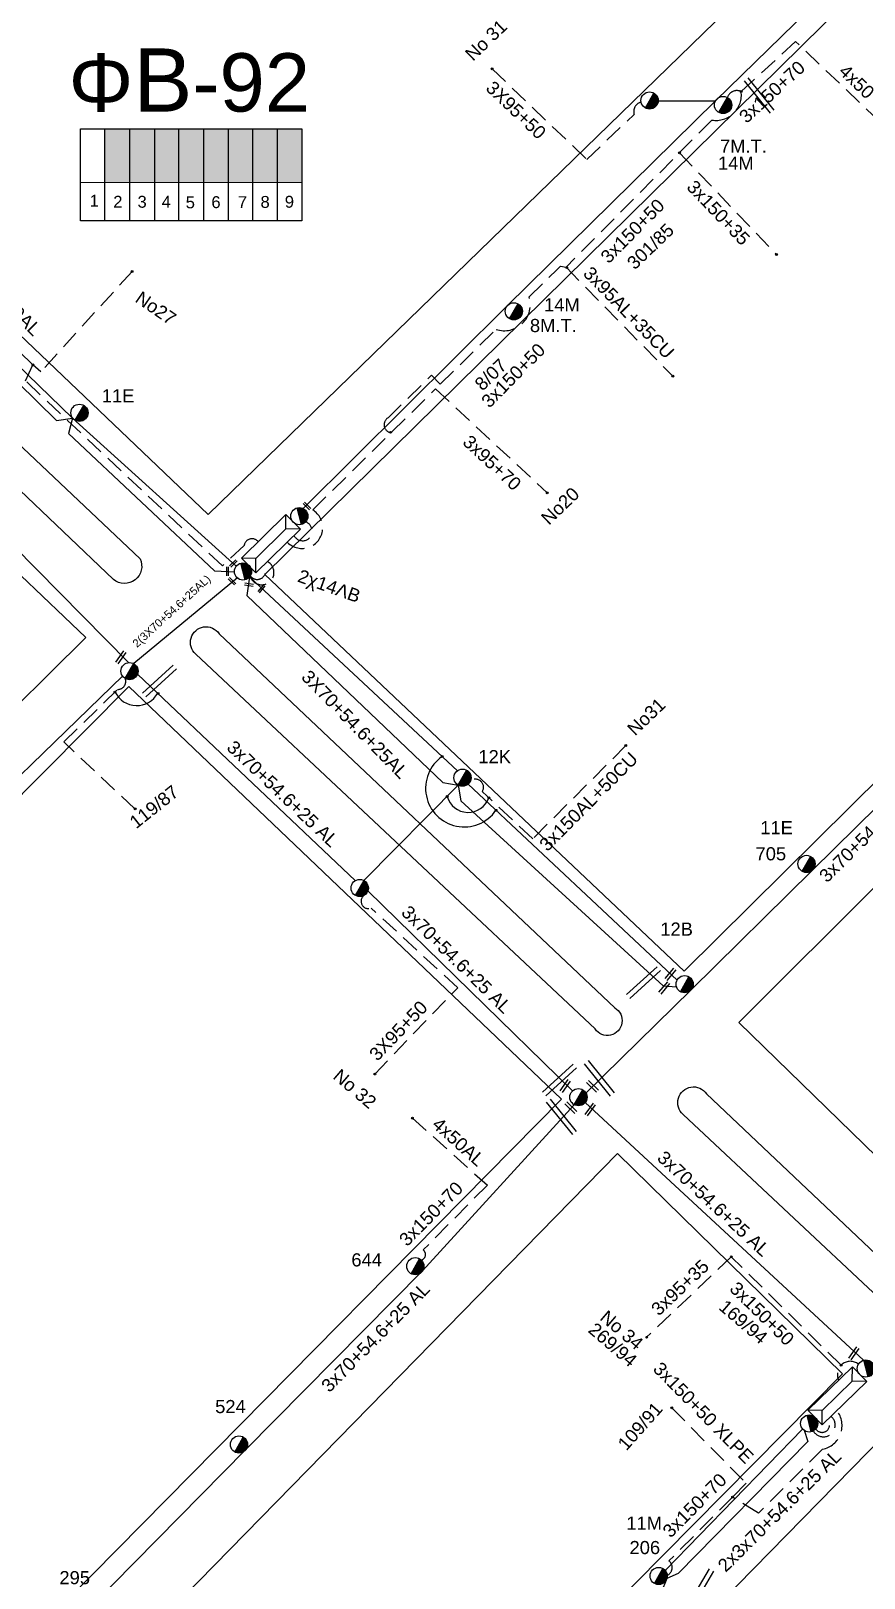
# Model space of a CAD drawing. Header units: millimetres. Extents: x 855 to 3091, y 750 to 2767.
# Drawn here: x 1524.6 to 1638.8, y 1262.2 to 1474.4 of the extents above; entities that cross this region are included whole.
import ezdxf
from ezdxf.enums import TextEntityAlignment as Align

# ---------------------------------------------------------------- set-up
doc = ezdxf.new("R2010")
doc.units = ezdxf.units.MM
doc.linetypes.add('DASHED', pattern=[19.05, 12.7, -6.35])
for name, color, linetype, lineweight in [('3x150+35', 7, 'DASHED', 30), ('3x150+50', 7, 'Continuous', 30), ('3x150+50 XLPE', 7, 'SYN_LINE', 30), ('3x150+70', 7, 'Continuous', 30), ('3x150+70AL', 7, 'DASHED', 30), ('3x150AL+50CU', 7, 'Continuous', 30), ('3x70+54.6+25 AL', 7, 'SYN_LINE', 30), ('3x95+35', 7, 'Continuous', 30), ('3X95+50', 7, 'Continuous', 30), ('3x95+70', 7, 'Continuous', 30), ('3x95AL+35CU', 7, 'Continuous', 30), ('4x50', 7, 'Continuous', 30), ('4x50AL', 7, 'Continuous', 30), ('Υπόβαθρο ΔΕΗ', 7, 'Continuous', 30)]:
    doc.layers.add(name, color=color, linetype=linetype, lineweight=lineweight)
for name, color, linetype in [('Pillar OTE', 7, 'Continuous'), ('TEXT ΚΑΛΩΔΙΩΝ', 7, 'Continuous'), ('Άγνωστα', 7, 'Continuous'), ('ΑΓΝΩΣΤΟ ΕΝΑΕΡΙΟ ΚΑΛΩΔΙΟ', 7, 'Continuous'), ('ΑΓΝΩΣΤΟ ΥΠΟΓΕΙΟ ΚΑΛΩΔΙΟ', 7, 'DASHED'), ('Καλώδια ΧΤ   3x150+50AL', 7, 'DASHED'), ('Καλώδια ΧΤ   3x150+70AL', 7, 'DASHED'), ('Καλώδια ΧΤ   3x150AL+50CU', 7, 'DASHED'), ('Μηχανική τομή', 7, 'Continuous'), ('Στύλος ΦΜ', 7, 'Continuous'), ('Στύλος ΦΜ @ 1', 7, 'Continuous'), ('Συνδέσεις', 7, 'Continuous'), ('Συνεστραμμένα ΧΤ   3x70+54.6+25 AL', 7, 'SYN_LINE'), ('Τομή', 7, 'Continuous'), ('Υποσταθμός εναέριος 2 στύλων', 7, 'Continuous'), ('Υποσταθμός πόλεως', 7, 'Continuous')]:
    doc.layers.add(name, color=color, linetype=linetype)
doc.styles.add('arial', font='arial.ttf')
doc.styles.get("Standard").update_dxf_attribs({"font": 'arial.ttf'})
doc.linetypes.add('SYN_LINE', pattern='A,0.5,-0.0001,["/\\/\\/\\/",Standard,S=0.1,R=0,X=0,Y=-0.05],-0.25', length=0.7501)

# ---------------------------------------------------------------- blocks, each defined once
blk = doc.blocks.new('ΥΠΑΡΧΩΝ ΤΣΙΜΕΝΤΕΝΙΟΣ ΣΤΥΛΟΣ')
at = {"layer": 'Στύλος ΦΜ'}
blk.add_hatch(color=7, dxfattribs=at).paths.add_polyline_path([(-1.29, -2.28, 0.574793), (2.62, 0, 0.268822), (1.3, 2.27)])
at = {"layer": 'Στύλος ΦΜ', "color": 7}
blk.add_line((-1.29, -2.28), (1.3, 2.27), dxfattribs=at)
blk.add_circle((0, 0), 2.62, dxfattribs=at)
at = {"layer": 'Στύλος ΦΜ', "flags": 4}
for tag, p in [('ΑΡΙΘΜΟΣ', (-4.68, 8.05)), ('ΤΥΠΟΣ', (-4.91, 3.03))]:
    blk.add_attdef(tag, p, '', height=4, dxfattribs=at)
blk = doc.blocks.new('ΥΠΟΣΤΑΘΜΟΣ ΕΝΑΕΡΙΟΣ ΕΠΙ 2 ΣΤΥΛΩΝ')
at = {"layer": 'Υποσταθμός εναέριος 2 στύλων', "linetype": 'Continuous'}
for points in [[(-11.97, -2.11, 0.574793), (-8.45, -0.07, 0.268822), (-9.64, 1.98)], [(9.68, -2.15, 0.574793), (13.19, -0.1, 0.268822), (12.01, 1.95)]]:
    blk.add_hatch(color=256, dxfattribs=at).paths.add_polyline_path(points)
for p, q in [((-11.97, -2.11), (-9.64, 1.98)), ((9.68, -2.15), (12.01, 1.95))]:
    blk.add_line(p, q, dxfattribs=at)
for centre in [(-10.81, -0.07), (10.84, -0.1)]:
    blk.add_circle(centre, 2.36, dxfattribs=at)
at = {"layer": 'Υποσταθμός πόλεως', "linetype": 'Continuous', "ltscale": 40}
blk.add_lwpolyline([(-8.57, 2.82), (8.57, 2.82), (8.57, -2.82), (-8.57, -2.82)], close=True, dxfattribs=at)
for points in [[(-5.75, 0), (-8.57, 2.82)], [(-8.57, -2.82), (-5.75, 0)], [(-5.75, 0), (5.75, 0)], [(5.75, 0), (8.57, 2.82)], [(8.57, -2.82), (5.75, 0)]]:
    blk.add_lwpolyline(points, dxfattribs=at)
at = {"layer": 'Υποσταθμός εναέριος 2 στύλων', "ltscale": 40, "flags": 1}
for tag, p in [('ΜΕΤΑΣΧΗΜΑΤΙΣΜΟΣ', (14.09, 2.51)), ('ΙΣΧΥΣ', (14.07, -0.28)), ('ΑΡΙΘΜΟΣ', (14.19, -3))]:
    blk.add_attdef(tag, p, '', height=1.8, dxfattribs=at)
blk = doc.blocks.new('ΜΗΧΑΝΙΚΗ ΤΟΜΗ')
at = {"layer": 'Μηχανική τομή', "ltscale": 40}
for p, q in [((-1.89, 0.78), (5.69, 0.78)), ((-1.89, -0.77), (5.69, -0.77))]:
    blk.add_line(p, q, dxfattribs=at)
blk = doc.blocks.new('ΤΟΜΗ')
at = {"layer": 'Τομή', "ltscale": 40}
for p, q in [((-5.68, 0), (17.06, 0)), ((-5.68, -2.77), (17.06, -2.77))]:
    blk.add_line(p, q, dxfattribs=at)
blk = doc.blocks.new('_ΣΥΝΔΕΣΗ')
at = {"layer": 'Συνδέσεις', "linetype": 'SYN_LINE', "ltscale": 40}
blk.add_hatch(color=256, dxfattribs=at).paths.add_polyline_path([(0.5, -0.01, 1), (-0.5, -0.01, 1)])
at = {"layer": 'Συνδέσεις'}
blk.add_circle((0, -0.01), 0.5, dxfattribs=at)

msp = doc.modelspace()

# ---------------------------------------------------------------- hatches: boundary and pattern name
at = {"layer": 'Καλώδια ΧΤ   3x150AL+50CU', "linetype": 'DASHED', "lineweight": -3, "ltscale": 0.2}
h = msp.add_hatch(color=30, dxfattribs=at)
h.dxf.hatch_style = 1
h.paths.add_polyline_path([(1538.15, 1461.02), (1534.71, 1461.02), (1534.7, 1453.66), (1538.14, 1453.66)])
h = msp.add_hatch(color=2, dxfattribs=at)
h.dxf.hatch_style = 1
h.paths.add_polyline_path([(1538.14, 1453.66), (1541.58, 1453.66), (1541.58, 1461.02), (1538.15, 1461.02)])
h = msp.add_hatch(color=27, dxfattribs=at)
h.dxf.hatch_style = 1
h.paths.add_polyline_path([(1544.88, 1461.02), (1541.58, 1461.02), (1541.58, 1453.66), (1544.88, 1453.65)])
h = msp.add_hatch(color=1, dxfattribs=at)
h.dxf.hatch_style = 1
h.paths.add_polyline_path([(1548.27, 1461.02), (1544.88, 1461.02), (1544.88, 1453.65), (1548.27, 1453.65)])
h = msp.add_hatch(color=62, dxfattribs=at)
h.dxf.hatch_style = 1
h.paths.add_polyline_path([(1548.27, 1453.65), (1551.66, 1453.65), (1551.66, 1461.02), (1548.27, 1461.02)])
at = {"layer": 'Υπόβαθρο ΔΕΗ', "linetype": 'DASHED', "lineweight": -3, "ltscale": 0.2}
h = msp.add_hatch(color=173, dxfattribs=at)
h.dxf.hatch_style = 1
h.paths.add_polyline_path([(1555, 1461.02), (1551.66, 1461.02), (1551.66, 1453.65), (1555, 1453.64)])
h = msp.add_hatch(color=151, dxfattribs=at)
h.dxf.hatch_style = 1
h.paths.add_polyline_path([(1558.39, 1461.02), (1555, 1461.02), (1555, 1453.64), (1558.39, 1453.64)])
h = msp.add_hatch(color=6, dxfattribs=at)
h.dxf.hatch_style = 1
h.paths.add_polyline_path([(1561.71, 1461.02), (1558.39, 1461.02), (1558.39, 1453.64), (1561.71, 1453.64)])

# ---------------------------------------------------------------- linework, layer by layer
at = {"layer": '3x150+35', "color": 151, "linetype": 'DASHED', "lineweight": -3, "ltscale": 0.2}
msp.add_lwpolyline([(1613.52, 1457.72), (1626.82, 1443.76)], dxfattribs=at)
at = {"layer": '3x150+50', "color": 151, "linetype": 'DASHED', "lineweight": -3, "ltscale": 0.2}
msp.add_lwpolyline([(1621.98, 1466.12, -0.504713), (1617.96, 1462.2), (1597.96, 1442.01)], format="xyb", dxfattribs=at)
at = {"layer": '3x150+50', "color": 1, "linetype": 'DASHED', "lineweight": -3, "ltscale": 0.2}
msp.add_lwpolyline([(1635.68, 1291.4), (1620.63, 1306.29)], dxfattribs=at)
msp.add_lwpolyline([(1638.07, 1291.56, 0.798033), (1635.36, 1289.37, -17.926995)], format="xyb", dxfattribs=at)
at = {"layer": '3x150+50 XLPE', "color": 85, "linetype": 'DASHED', "lineweight": -3, "ltscale": 0.2}
msp.add_lwpolyline([(1612.46, 1285.57), (1622.65, 1275.23), (1620.8, 1273.33)], dxfattribs=at)
msp.add_lwpolyline([(1635.1, 1285.19, -0.565739), (1633.14, 1279.89), (1624.36, 1271.1), (1620.8, 1273.33)], format="xyb", dxfattribs=at)
at = {"layer": '3x150+50 XLPE', "color": 27, "linetype": 'DASHED', "lineweight": -3, "ltscale": 0.2}
msp.add_lwpolyline([(1631.88, 1282.39, 1.193794), (1634.3, 1284.42, 2.218275)], format="xyb", dxfattribs=at)
at = {"layer": '3x150+50 XLPE', "color": 30, "linetype": 'DASHED', "lineweight": -3, "ltscale": 0.2}
msp.add_lwpolyline([(1632.22, 1282.68, 1.121473), (1633.8, 1283.93, -3.782861)], format="xyb", dxfattribs=at)
at = {"layer": '3x150+70', "color": 151, "linetype": 'DASHED', "lineweight": -3, "ltscale": 0.2}
msp.add_lwpolyline([(1629.45, 1472.96), (1621.98, 1466.12, 0.44737), (1620.09, 1465.28)], format="xyb", dxfattribs=at)
at = {"layer": '3x150+70', "color": 1, "linetype": 'DASHED', "lineweight": -3, "ltscale": 0.2}
msp.add_lwpolyline([(1587.17, 1316.11), (1578.37, 1307.22, -0.651941), (1578.1, 1305.85, 0.672434)], format="xyb", dxfattribs=at)
at = {"layer": '3x150+70', "color": 85, "linetype": 'DASHED', "lineweight": -3, "ltscale": 0.2}
msp.add_lwpolyline([(1620.8, 1273.33), (1612.06, 1264.56, -0.583607), (1611.84, 1262.61, 73.796331)], format="xyb", dxfattribs=at)
at = {"layer": '3x150+70AL', "color": 62, "linetype": 'DASHED', "lineweight": -3, "ltscale": 0.2}
for points in [[(1524.85, 1428.62), (1510.19, 1442.86, -0.734646), (1507.11, 1443.75, 1.318415)], [(1555.75, 1404.37, 0.642369), (1553.81, 1403.85), (1550.83, 1401.04), (1523.85, 1426.42), (1524.85, 1428.62)]]:
    msp.add_lwpolyline(points, format="xyb", dxfattribs=at)
msp.add_lwpolyline([(1538.44, 1441.43), (1525.92, 1427.67), (1524.85, 1428.62)], dxfattribs=at)
at = {"layer": '3x150AL+50CU', "color": 30, "linetype": 'DASHED', "lineweight": -3, "ltscale": 0.2}
msp.add_lwpolyline([(1606.15, 1376.4), (1593.39, 1363.59), (1586.48, 1370.09, 0.817923), (1584.88, 1371.59, 38670.40276)], format="xyb", dxfattribs=at)
at = {"layer": '3x70+54.6+25 AL', "color": 1, "linetype": 'SYN_LINE', "lineweight": -3, "ltscale": 15}
for points in [[(1561.92, 1408.92), (1589.89, 1436.72), (1618.48, 1464.83), (1649.24, 1494.89), (1673.38, 1517.2)], [(1483.29, 1209.6), (1507.19, 1232.59), (1529.73, 1255.17), (1554.02, 1279.78), (1578.29, 1304.36), (1599.08, 1327.14)]]:
    msp.add_lwpolyline(points, dxfattribs=at)
at = {"layer": '3x70+54.6+25 AL', "color": 6, "linetype": 'SYN_LINE', "lineweight": -3, "ltscale": 15}
msp.add_lwpolyline([(1476.28, 1473.81), (1476.05, 1471.4), (1504.2, 1444.72), (1507.11, 1443.75), (1506.89, 1441.8), (1528.07, 1421), (1530.29, 1421.33), (1529.73, 1419.22), (1549.74, 1400.38), (1552.48, 1400.22)], dxfattribs=at)
at = {"layer": '3x70+54.6+25 AL', "color": 27, "linetype": 'SYN_LINE', "lineweight": -3, "ltscale": 15}
for points in [[(1552.73, 1401.02), (1530.29, 1421.33), (1507.11, 1443.75), (1493.38, 1457.3), (1476.28, 1473.81)], [(1630.41, 1282.66), (1611.57, 1263.26)]]:
    msp.add_lwpolyline(points, dxfattribs=at)
at = {"layer": '3x70+54.6+25 AL', "color": 173, "linetype": 'SYN_LINE', "lineweight": -3, "ltscale": 15}
for points in [[(1600.7, 1328.71), (1615.12, 1342.89), (1631.72, 1359.28), (1652.73, 1379.98), (1679.78, 1406.46), (1710.23, 1436.48), (1734.68, 1460.93)], [(1554.56, 1399.54), (1583.09, 1372.96)], [(1584.53, 1371.1), (1613.21, 1344.24)]]:
    msp.add_lwpolyline(points, dxfattribs=at)
at = {"layer": '3x70+54.6+25 AL', "color": 2, "linetype": 'SYN_LINE', "lineweight": -3, "ltscale": 15}
for points in [[(1487.7, 1436.69), (1488.32, 1436.13), (1515.88, 1410.15), (1537.95, 1387.79)], [(1552.89, 1399.39), (1538.67, 1387.64)], [(1537.16, 1385.98), (1510.57, 1360.2), (1481.97, 1332.61), (1452.89, 1303.57), (1419.92, 1267.4)]]:
    msp.add_lwpolyline(points, dxfattribs=at)
at = {"layer": '3x70+54.6+25 AL', "color": 30, "linetype": 'SYN_LINE', "lineweight": -3, "ltscale": 15}
for points in [[(1554.56, 1399.54), (1554.2, 1396.98), (1581.07, 1371.33), (1583.19, 1370.98), (1583.53, 1368.82), (1611.29, 1343.44), (1613.11, 1343.31)], [(1569.07, 1357.87), (1539.19, 1386.19)], [(1570.25, 1357.88), (1583.19, 1370.98)], [(1598.85, 1329.03), (1570.78, 1356.46)], [(1630.6, 1282.48), (1631.12, 1280.94), (1613.35, 1262.85), (1611.8, 1262.16), (1611, 1260.24), (1585.52, 1235.08), (1583.99, 1234.42), (1583.05, 1232.58), (1558.57, 1207.86), (1557.37, 1207.22), (1556.42, 1205.3), (1527.02, 1174.97), (1525.33, 1174.27)]]:
    msp.add_lwpolyline(points, dxfattribs=at)
at = {"layer": '3x70+54.6+25 AL', "color": 151, "linetype": 'SYN_LINE', "lineweight": -3, "ltscale": 15}
msp.add_lwpolyline([(1638.78, 1292.09), (1600.59, 1327.44)], dxfattribs=at)
at = {"layer": '3x95+35', "color": 1, "linetype": 'DASHED', "lineweight": -3, "ltscale": 0.2}
msp.add_lwpolyline([(1620.63, 1306.29), (1609.02, 1295.24)], dxfattribs=at)
at = {"layer": '3X95+50', "color": 1, "linetype": 'DASHED', "lineweight": -3, "ltscale": 0.2}
msp.add_lwpolyline([(1587.82, 1469.23), (1600.82, 1456.79), (1607.29, 1462.98, -0.423719), (1608.26, 1464.66, 24.854011)], format="xyb", dxfattribs=at)
at = {"layer": '3X95+50', "color": 30, "linetype": 'DASHED', "lineweight": -3, "ltscale": 0.2}
msp.add_lwpolyline([(1571.74, 1331.35), (1583.1, 1343.18), (1571.24, 1354.11, -0.859229), (1570.22, 1355.82, -37.579674)], format="xyb", dxfattribs=at)
at = {"layer": '3x95+70', "color": 151, "linetype": 'DASHED', "lineweight": -3, "ltscale": 0.2}
msp.add_lwpolyline([(1559.77, 1404.25, 1.116739), (1563.23, 1408.72), (1580.07, 1425.32), (1595.39, 1411.08)], format="xyb", dxfattribs=at)
at = {"layer": '3x95AL+35CU', "color": 151, "linetype": 'DASHED', "lineweight": -3, "ltscale": 0.2}
msp.add_lwpolyline([(1597.96, 1442.01), (1612.6, 1427.07)], dxfattribs=at)
at = {"layer": '4x50', "color": 151, "linetype": 'DASHED', "lineweight": -3, "ltscale": 0.2}
msp.add_lwpolyline([(1643.73, 1459.38), (1629.45, 1472.96)], dxfattribs=at)
at = {"layer": '4x50AL', "color": 1, "linetype": 'DASHED', "lineweight": -3, "ltscale": 0.2}
msp.add_lwpolyline([(1576.89, 1325.3), (1587.17, 1316.11)], dxfattribs=at)
at = {"layer": 'Pillar OTE', "lineweight": -3, "ltscale": 40}
for points in [[(1531.38, 1448.38), (1531.38, 1461.02), (1561.71, 1461.02), (1561.71, 1448.36), (1531.38, 1448.39)], [(1534.7, 1448.38), (1534.71, 1461.02)], [(1538.14, 1448.38), (1538.15, 1461.02)], [(1541.58, 1448.38), (1541.58, 1461.02)], [(1544.88, 1448.37), (1544.88, 1461.02)], [(1548.27, 1448.37), (1548.27, 1461.02)], [(1551.66, 1448.37), (1551.66, 1461.02)], [(1555, 1448.36), (1555, 1461.02)], [(1558.39, 1448.36), (1558.39, 1461.02)], [(1531.38, 1453.67), (1561.71, 1453.64)]]:
    msp.add_lwpolyline(points, dxfattribs=at)
at = {"layer": 'ΑΓΝΩΣΤΟ ΕΝΑΕΡΙΟ ΚΑΛΩΔΙΟ', "color": 1, "linetype": 'Continuous', "lineweight": -3, "ltscale": 0.2}
msp.add_lwpolyline([(1610.59, 1464.82), (1618.48, 1464.83)], dxfattribs=at)
at = {"layer": 'ΑΓΝΩΣΤΟ ΥΠΟΓΕΙΟ ΚΑΛΩΔΙΟ', "color": 30, "linetype": 'DASHED', "lineweight": -3, "ltscale": 0.2}
msp.add_lwpolyline([(1538.82, 1367.71), (1529.1, 1376.91), (1536.45, 1384.11, 0.540364), (1537.51, 1385.6, 111.093351)], format="xyb", dxfattribs=at)
at = {"layer": 'Καλώδια ΧΤ   3x150+50AL', "color": 151, "linetype": 'DASHED', "lineweight": -3, "ltscale": 0.2}
msp.add_lwpolyline([(1574, 1419.32, -0.724263), (1573.55, 1421.36), (1579.5, 1427.19), (1580.71, 1425.97), (1588.37, 1433.49, 0.609281), (1592.91, 1437.95), (1596.68, 1441.66), (1597.19, 1442.16), (1597.96, 1442.01)], format="xyb", dxfattribs=at)
at = {"layer": 'Υπόβαθρο ΔΕΗ', "lineweight": -3}
for points in [[(1597.83, 1587.44), (1666.93, 1522.87), (1548.89, 1408.08), (1483.05, 1470.86)], [(1732.49, 1462.61), (1674.38, 1515.81), (1556.67, 1399.89), (1614.17, 1345.44), (1732.49, 1462.61)], [(1739.36, 1455.89), (1771.07, 1426.84), (1652.61, 1308.28), (1621.65, 1338.4), (1739.36, 1455.89)]]:
    msp.add_lwpolyline(points, dxfattribs=at)
for points in [[(1476.92, 1461.25), (1539.54, 1402.02, -0.806634), (1535.89, 1399.19), (1473.73, 1458.43, -1.144018)], [(1550.38, 1391.75), (1604.64, 1340.43, -1.258077), (1601.95, 1337.54), (1547.19, 1388.93, -1.144018)], [(1617.22, 1328.64), (1644.76, 1302.59, -1.049656), (1641.56, 1300.03), (1614.03, 1325.81, -1.144018)]]:
    msp.add_lwpolyline(points, format="xyb", close=True, dxfattribs=at)
for points in [[(1466.67, 1453.59), (1532.1, 1391.23), (1413.93, 1274.18), (1348.86, 1334.11)], [(1537.98, 1384.52), (1597.36, 1327.92), (1482.18, 1211.23), (1421.42, 1267.06)], [(1605.02, 1320.45), (1635.87, 1290.24), (1521.61, 1174.65), (1490.14, 1203.13)], [(1643.81, 1284.04), (1614.77, 1254.38), (1773.6, 1155.54), (1788.44, 1178.85)]]:
    msp.add_lwpolyline(points, close=True, dxfattribs=at)
at = {"layer": 'Υπόβαθρο ΔΕΗ', "color": 1, "linetype": 'DASHED', "lineweight": -3, "ltscale": 0.2}
msp.add_arc((1561.83, 1405.82), 1.32, 206.0516, 71.6399, dxfattribs=at)
at = {"layer": 'Υπόβαθρο ΔΕΗ', "color": 30, "linetype": 'DASHED', "lineweight": -3, "ltscale": 0.2}
msp.add_arc((1556.23, 1400.14), 1.68, 203.8517, 66.1188, dxfattribs=at)
at = {"layer": 'Υπόβαθρο ΔΕΗ', "color": 173, "linetype": 'DASHED', "lineweight": -3, "ltscale": 0.2}
msp.add_arc((1555.61, 1400.34), 1.15, 216.6247, 39.0968, dxfattribs=at)
at = {"layer": 'Υπόβαθρο ΔΕΗ', "color": 7, "linetype": 'Continuous', "lineweight": -3, "ltscale": 0.2}
msp.add_arc((1539.08, 1385.2), 3.31, 206.0453, 330.9281, dxfattribs=at)
at = {"layer": 'Υπόβαθρο ΔΕΗ', "lineweight": -3}
for centre, radius, start, end in [((1584, 1370.55), 5.3, 124.6561, 325.1824), ((1584.54, 1370.23), 2.99, 195.5241, 340.9304)]:
    msp.add_arc(centre, radius, start, end, dxfattribs=at)

# ---------------------------------------------------------------- block references
at = {"layer": 'Μηχανική τομή', "lineweight": -3}
for p, xscale, yscale, zscale, rotation in [((1562.23, 1409.47), 0.1594235748144474, 0.1594235748144474, 0.1594235748144474, 316.155703447989), ((1551.57, 1400.01), 0.1594235748144474, 0.1594235748144474, 0.1594235748144474, 90.01811395883892), ((1552.55, 1401.6), 0.1594235748144474, 0.1594235748144474, 0.1594235748144474, 224.2480769649838), ((1551.94, 1399.15), 0.1594235748144474, 0.1594235748144474, 0.1594235748144474, 316.155703447989), ((1554.17, 1398.54), 0.1594235748144474, 0.1594235748144474, 0.1594235748144474, 351.2759875391957), ((1556.36, 1398.15), 0.1594235748144474, 0.1594235748144474, 0.1594235748144474, 230.3137561219514), ((1536.65, 1388.13), 0.25, 0.25, 0.25, 54.4856197192397), ((1611.99, 1344.68), 0.25, 0.25, 0.4999999999999996, 49.65610140407382), ((1611.15, 1342.8), 0.25, 0.25, 0.4999999999999996, 49.65610140407382), ((1597.58, 1329.33), 0.25, 0.25, 0.25, 54.4856197192397), ((1601.92, 1329.34), 0.25, 0.25, 0.25, 135.5619083560475), ((1598.95, 1326.39), 0.25, 0.25, 0.25, 135.5619083560475), ((1601.04, 1326.09), 0.25, 0.25, 0.25, 54.4856197192397), ((1637.19, 1292.64), 0.25, 0.25, 0.25, 54.4856197192397)]:
    msp.add_blockref('ΜΗΧΑΝΙΚΗ ΤΟΜΗ', p, dxfattribs=dict(at, xscale=xscale, yscale=yscale, zscale=zscale, rotation=rotation))
at = {"layer": 'Στύλος ΦΜ @ 1', "lineweight": -3, "ltscale": 40}
for p, xscale, yscale, zscale in [((1609.42, 1464.89), 0.4499999999998182, 0.4499999999998182, 0.4499999999998182), ((1538.09, 1386.62), 0.4499999999998181, 0.4499999999998181, 0.4499999999998181), ((1569.67, 1356.86), 0.4499999999998181, 0.4499999999998181, 0.4499999999998181), ((1599.66, 1328.17), 0.4499999999998181, 0.4499999999998181, 0.4499999999998181)]:
    msp.add_blockref('ΥΠΑΡΧΩΝ ΤΣΙΜΕΝΤΕΝΙΟΣ ΣΤΥΛΟΣ', p, dxfattribs=dict(at, xscale=xscale, yscale=yscale, zscale=zscale))
ref = msp.add_blockref('ΥΠΑΡΧΩΝ ΤΣΙΜΕΝΤΕΝΙΟΣ ΣΤΥΛΟΣ', (1619.5, 1464.26), dxfattribs=dict(at, xscale=0.4499999999998182, yscale=0.4499999999998182, zscale=0.4499999999998182))
ref.add_attrib('ΤΥΠΟΣ', '14M', (1618.8, 1455.39), dxfattribs={"layer": 'Στύλος ΦΜ', "height": 1.8, "rotation": 360, "flags": 4})
ref.add_attrib('ΑΡΙΘΜΟΣ', '7M.T.', (1619.08, 1457.72), dxfattribs={"layer": 'Στύλος ΦΜ', "height": 1.8, "rotation": 360, "flags": 4})
ref = msp.add_blockref('ΥΠΑΡΧΩΝ ΤΣΙΜΕΝΤΕΝΙΟΣ ΣΤΥΛΟΣ', (1590.8, 1435.97), dxfattribs=dict(at, xscale=0.4499999999998182, yscale=0.4499999999998182, zscale=0.4499999999998182))
ref.add_attrib('ΤΥΠΟΣ', '14M', (1594.95, 1435.96), dxfattribs={"layer": 'Στύλος ΦΜ', "height": 1.8, "rotation": 360, "flags": 4})
ref.add_attrib('ΑΡΙΘΜΟΣ', '8M.T.', (1593.01, 1433.12), dxfattribs={"layer": 'Στύλος ΦΜ', "height": 1.8, "rotation": 360, "flags": 4})
ref = msp.add_blockref('ΥΠΑΡΧΩΝ ΤΣΙΜΕΝΤΕΝΙΟΣ ΣΤΥΛΟΣ', (1531.23, 1422.05), dxfattribs=dict(at, xscale=0.4499999999998181, yscale=0.4499999999998181, zscale=0.4499999999998181))
ref.add_attrib('ΤΥΠΟΣ', '11E', (1534.3, 1423.49), dxfattribs={"layer": 'Στύλος ΦΜ', "height": 1.8, "rotation": 360, "flags": 4})
ref = msp.add_blockref('ΥΠΑΡΧΩΝ ΤΣΙΜΕΝΤΕΝΙΟΣ ΣΤΥΛΟΣ', (1583.77, 1372), dxfattribs=dict(at, xscale=0.4499999999998181, yscale=0.4499999999998181, zscale=0.4499999999998181))
ref.add_attrib('ΤΥΠΟΣ', '12K', (1585.94, 1373.98), dxfattribs={"layer": 'Στύλος ΦΜ', "height": 1.8, "rotation": 360, "flags": 4})
ref = msp.add_blockref('ΥΠΑΡΧΩΝ ΤΣΙΜΕΝΤΕΝΙΟΣ ΣΤΥΛΟΣ', (1630.94, 1360.17), dxfattribs=dict(at, xscale=0.4499999999998182, yscale=0.4499999999998182, zscale=0.4499999999998182))
ref.add_attrib('ΤΥΠΟΣ', '11E', (1624.6, 1364.24), dxfattribs={"layer": 'Στύλος ΦΜ', "height": 1.8, "flags": 4})
ref.add_attrib('ΑΡΙΘΜΟΣ', '705', (1623.95, 1360.66), dxfattribs={"layer": 'Στύλος ΦΜ', "height": 1.8, "flags": 4})
ref = msp.add_blockref('ΥΠΑΡΧΩΝ ΤΣΙΜΕΝΤΕΝΙΟΣ ΣΤΥΛΟΣ', (1614.23, 1343.67), dxfattribs=dict(at, xscale=0.4499999999998181, yscale=0.4499999999998181, zscale=0.4499999999998181))
ref.add_attrib('ΤΥΠΟΣ', '12B', (1610.89, 1350.33), dxfattribs={"layer": 'Στύλος ΦΜ', "height": 1.8, "rotation": 360, "flags": 4})
ref = msp.add_blockref('ΥΠΑΡΧΩΝ ΤΣΙΜΕΝΤΕΝΙΟΣ ΣΤΥΛΟΣ', (1577.29, 1304.99), dxfattribs=dict(at, xscale=0.4499999999998182, yscale=0.4499999999998182, zscale=0.4499999999998182))
ref.add_attrib('ΤΥΠΟΣ', '644', (1568.52, 1304.96), dxfattribs={"layer": 'Στύλος ΦΜ', "height": 1.8, "rotation": 360, "flags": 4})
ref = msp.add_blockref('ΥΠΑΡΧΩΝ ΤΣΙΜΕΝΤΕΝΙΟΣ ΣΤΥΛΟΣ', (1553.11, 1280.53), dxfattribs=dict(at, xscale=0.4499999999998182, yscale=0.4499999999998182, zscale=0.4499999999998182))
ref.add_attrib('ΤΥΠΟΣ', '524', (1549.84, 1284.84), dxfattribs={"layer": 'Στύλος ΦΜ', "height": 1.8, "rotation": 360, "flags": 4})
ref = msp.add_blockref('ΥΠΑΡΧΩΝ ΤΣΙΜΕΝΤΕΝΙΟΣ ΣΤΥΛΟΣ', (1610.67, 1262.5), dxfattribs=dict(at, xscale=0.449999999999818, yscale=0.449999999999818, zscale=0.449999999999818))
ref.add_attrib('ΤΥΠΟΣ', '206', (1606.67, 1265.5), dxfattribs={"layer": 'Στύλος ΦΜ', "height": 1.8, "rotation": 360, "flags": 4})
ref.add_attrib('ΑΡΙΘΜΟΣ', '11M', (1606.23, 1268.85), dxfattribs={"layer": 'Στύλος ΦΜ', "height": 1.8, "rotation": 360, "flags": 4})
ref = msp.add_blockref('ΥΠΑΡΧΩΝ ΤΣΙΜΕΝΤΕΝΙΟΣ ΣΤΥΛΟΣ', (1528.84, 1255.95), dxfattribs=dict(at, xscale=0.4499999999998182, yscale=0.4499999999998182, zscale=0.4499999999998182))
ref.add_attrib('ΤΥΠΟΣ', '295', (1528.48, 1261.37), dxfattribs={"layer": 'Στύλος ΦΜ', "height": 1.8, "rotation": 360, "flags": 4})
at = {"layer": 'Συνδέσεις', "lineweight": -3, "xscale": 0.25, "yscale": 0.25, "zscale": 0.25}
for p in [(1587.82, 1469.23), (1621.98, 1466.12), (1613.52, 1457.72), (1626.82, 1443.77), (1538.44, 1441.44), (1598.06, 1441.96), (1524.85, 1428.63), (1612.6, 1427.07), (1573.89, 1419.37), (1595.39, 1411.08), (1536.1, 1383.73), (1542.01, 1383.56), (1606.15, 1376.41), (1580.99, 1374.91), (1581.66, 1369.43), (1587.37, 1369.25), (1538.88, 1367.72), (1588.36, 1367.53), (1571.74, 1331.35), (1576.89, 1325.3), (1620.63, 1306.29), (1609.02, 1295.24), (1635.68, 1291.4), (1612.46, 1285.57), (1620.81, 1273.33)]:
    msp.add_blockref('_ΣΥΝΔΕΣΗ', p, dxfattribs=at)
at = {"layer": 'Τομή', "lineweight": -3}
for p, xscale, yscale, zscale, rotation in [((1623.8, 1466.9), 0.2499999999999999, 0.2499999999999999, 0.2499999999999999, 308.9086728365508), ((1540.91, 1384.56), 0.25, 0.25, 0.25, 42.41208367100575), ((1607.31, 1343.2), 0.25, 0.25, 0.25, 42.41208367100575), ((1595.78, 1329.83), 0.25, 0.25, 0.25, 42.41208367100575), ((1601.87, 1332.08), 0.2499999999999999, 0.2499999999999999, 0.2499999999999999, 308.9086728365508), ((1596.69, 1326.8), 0.25, 0.25, 0.25, 308.9086728365508), ((1615.49, 1259.81), 0.2499999999999999, 0.2499999999999999, 0.2499999999999999, 59.79542604322948)]:
    msp.add_blockref('ΤΟΜΗ', p, dxfattribs=dict(at, xscale=xscale, yscale=yscale, zscale=zscale, rotation=rotation))
at = {"layer": 'Υποσταθμός εναέριος 2 στύλων', "lineweight": -3, "xscale": 0.4999999999999999, "yscale": 0.4999999999999999, "zscale": 0.4999999999999999}
for p, rotation in [((1557.48, 1404.1), 44.56101581289289), ((1635.16, 1287.21), 44.18414426045279)]:
    msp.add_blockref('ΥΠΟΣΤΑΘΜΟΣ ΕΝΑΕΡΙΟΣ ΕΠΙ 2 ΣΤΥΛΩΝ', p, dxfattribs=dict(at, rotation=rotation))

# ---------------------------------------------------------------- texts
at = {"lineweight": -3, "ltscale": 30, "char_height": 1.63, "width": 11.2573, "attachment_point": 1}
for s, insert in [('1', (1532.62, 1451.95)), ('2', (1535.86, 1451.81)), ('3', (1539.19, 1451.81)), ('4', (1542.5, 1451.81)), ('5', (1545.8, 1451.73)), ('6', (1549.32, 1451.76)), ('7', (1552.95, 1451.76)), ('8', (1556.06, 1451.79)), ('9', (1559.39, 1451.81))]:
    msp.add_mtext(s, dxfattribs=dict(at, insert=insert))
at = {"layer": 'TEXT ΚΑΛΩΔΙΩΝ', "linetype": 'Continuous', "lineweight": -3, "ltscale": 0.2}
for s, rotation, p in [('3x150+70', 42.5203, (1626.21, 1466.07)), ('4x50', 316.4452, (1637.83, 1467.48)), ('3X95+50', 316.2622, (1591.11, 1463.58)), ('3x150+35', 313.635, (1618.87, 1449.5)), ('3x150+50', 45.2695, (1607.08, 1446.99)), ('3x95AL+35CU', 314.4052, (1606.57, 1435.8)), ('3x150+50', 45.2695, (1590.72, 1427.18)), ('3x95+70', 317.1035, (1587.82, 1415.2)), ('3x70+54.6+25 AL', 316.5441, (1559.12, 1369.79)), ('3x150AL+50CU', 45.1224, (1601.05, 1368.73)), ('3x70+54.6+25 AL', 44.5764, (1640.19, 1365.1)), ('3x70+54.6+25 AL', 315.6631, (1582.96, 1347.07)), ('3X95+50', 46.15, (1574.96, 1337.3)), ('4x50AL', 318.2167, (1583.23, 1322.05)), ('3x70+54.6+25 AL', 317.2163, (1618.22, 1313.58)), ('3x150+70', 45.2855, (1579.44, 1312.18)), ('3x95+35', 43.5687, (1613.59, 1302.07)), ('3x70+54.6+25 AL', 45.3664, (1571.83, 1295.26)), ('3x150+50', 315.3153, (1624.84, 1298.49)), ('3x150+50 XLPE', 314.5643, (1616.81, 1284.9)), ('2x3x70+54.6+25 AL', 44.635, (1627.23, 1271.46)), ('3x150+70', 45.0892, (1615.59, 1272.19))]:
    msp.add_text(s, height=1.8, rotation=rotation, dxfattribs=at).set_placement(p, align=Align.MIDDLE_CENTER)
at = {"layer": 'Άγνωστα', "lineweight": -3, "ltscale": 40, "char_height": 1.8, "width": 12.7137, "attachment_point": 1, "style": 'arial'}
for s, insert, rotation in [('No 31', (1583.95, 1471.49), 43.8277), ('301/85', (1606.14, 1442.87), 43.8277), ('No27', (1539.75, 1438.85), 325.4598), ('8/07', (1585.25, 1426.25), 43.8277), ('No20', (1594.37, 1407.84), 43.8277), ('2χ14ΛΒ', (1561.61, 1400.63), 340.4152), ('No31', (1606.18, 1378.94), 43.8277), ('119/87', (1537.89, 1366.32), 38.482), ('No 32', (1567.04, 1332.2), 319.4123), ('No 34', (1603.64, 1299.1), 319.4123), ('169/94', (1619.95, 1300.54), 319.4123), ('269/94', (1602.04, 1297.41), 319.4123), ('109/91', (1604.89, 1280.77), 48.4059)]:
    msp.add_mtext(s, dxfattribs=dict(at, insert=insert, rotation=rotation))
at = {"layer": 'Καλώδια ΧΤ   3x150+70AL', "lineweight": -3, "ltscale": 0.2, "insert": (1515.96, 1443.62), "char_height": 1.8, "width": 34.0855, "attachment_point": 1, "rotation": 315.8825, "style": 'arial'}
msp.add_mtext('3x150+70AL', dxfattribs=at)
at = {"layer": 'Συνεστραμμένα ΧΤ   3x70+54.6+25 AL', "lineweight": -3, "ltscale": 20, "attachment_point": 1, "style": 'arial'}
for s, insert, char_height, width, rotation in [('2(3X70+54.6+25AL)', (1538.38, 1390.59), 1.0989, 20.8095, 42.4176), ('3X70+54.6+25AL', (1562.82, 1386.94), 1.8, 34.0855, 314.3732)]:
    msp.add_mtext(s, dxfattribs=dict(at, insert=insert, char_height=char_height, width=width, rotation=rotation))
at = {"layer": 'Υπόβαθρο ΔΕΗ', "lineweight": -3, "insert": (1529.72, 1472.03), "char_height": 8, "width": 84.6573, "attachment_point": 1}
msp.add_mtext('Φ{\\H1.0833x;B}-92', dxfattribs=at)

doc.saveas('drawing.dxf')
